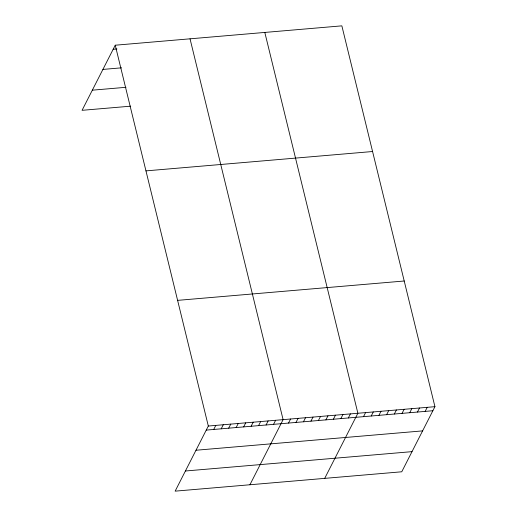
<?xml version="1.0" encoding="UTF-8"?>
<svg xmlns="http://www.w3.org/2000/svg" width="517" height="517" viewBox="0 0 517 517"><rect width="100%" height="100%" fill="white"/><g stroke="black" fill="none" stroke-linecap="round" stroke-linejoin="round"><path stroke-width="0.78" d="M115.246 45.212L208.319 426.034L175.14 491.15L401.754 471.788L434.933 406.679L341.86 25.85L115.246 45.212L82.067 110.321L130.678 106.172M213.728 429.459L215.796 425.394M221.205 428.819L223.273 424.761M228.682 428.179L230.756 424.121M236.159 427.54L238.234 423.481M243.643 426.906L245.711 422.841M251.12 426.267L253.188 422.202M258.597 425.627L260.665 421.562M266.074 424.987L268.142 420.922M273.551 424.347L275.626 420.289M249.924 484.759L283.103 419.649L190.03 38.82M288.512 423.068L290.58 419.009M295.989 422.434L298.057 418.369M303.466 421.794L305.534 417.73M310.943 421.155L313.011 417.09M318.42 420.515L320.495 416.45M325.897 419.875L327.972 415.817M333.381 419.235L335.449 415.177M340.858 418.602L342.926 414.537M348.335 417.962L350.403 413.897M324.708 478.374L357.88 413.257L264.814 32.429M363.516 416.663L365.59 412.598M371.225 416.004L373.293 411.946M378.929 415.345L380.997 411.286M386.632 414.686L388.7 410.627M394.335 414.033L396.41 409.968M402.039 413.374L404.113 409.309M409.748 412.715L411.816 408.65M417.452 412.055L419.52 407.991M425.155 411.396L427.223 407.338M113.178 49.27L116.913 48.953M102.909 69.42L121.605 67.824M92.336 90.178L125.986 87.302M145.962 170.881L372.57 151.52M177.602 300.364L404.216 281.002M208.319 426.034L434.933 406.679M206.251 430.099L432.858 410.737M195.982 450.242L422.596 430.887M185.409 471L412.017 451.645"/></g></svg>
